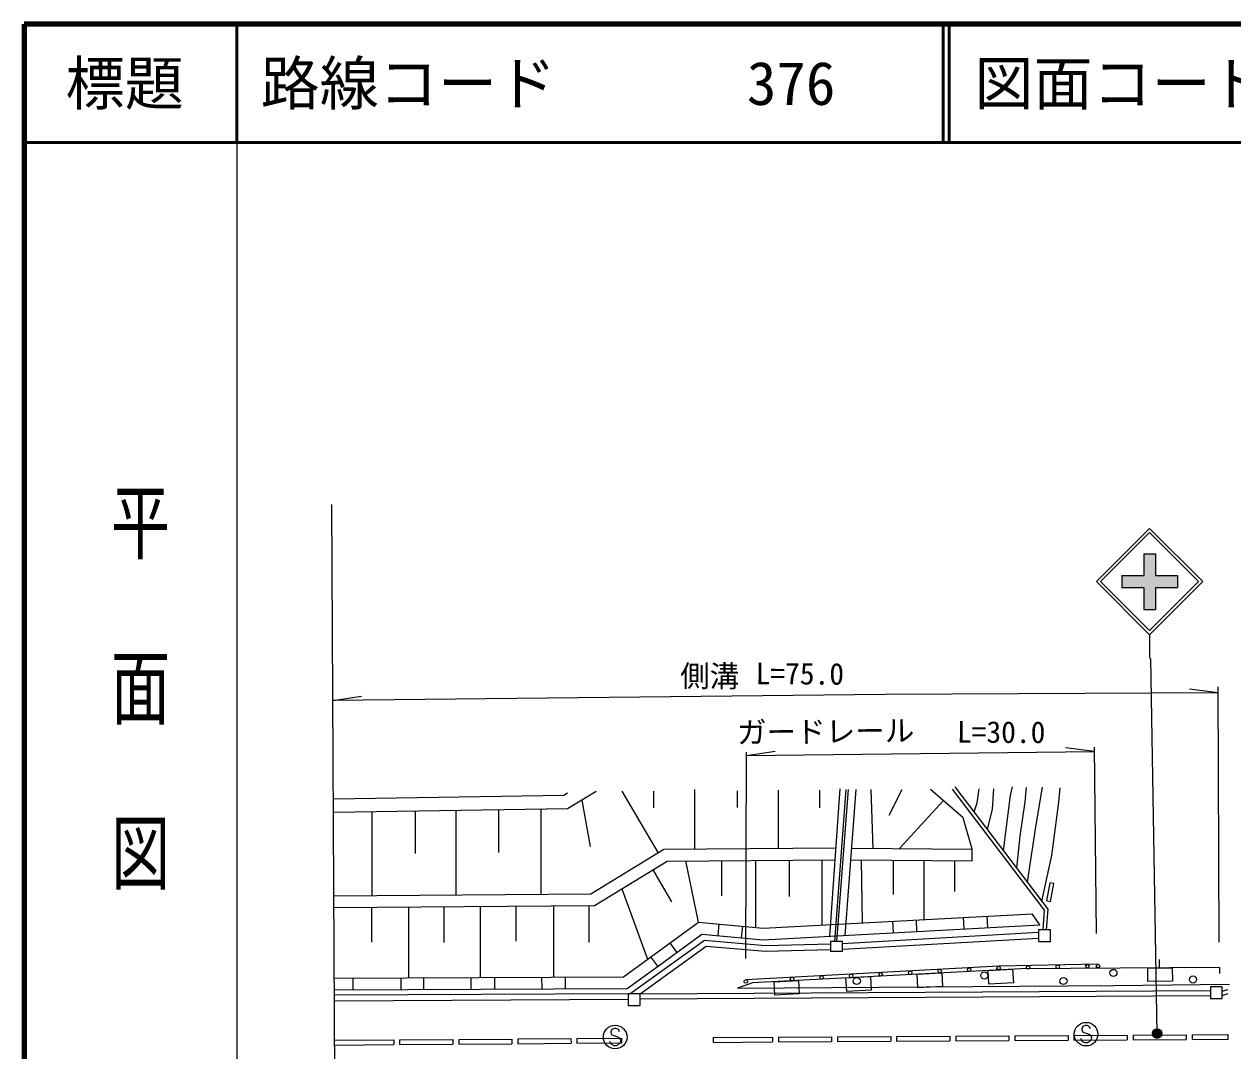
# Model space of a CAD drawing. Units: millimetres, scale not verified. Extents: x 40000 to 680000, y 20000 to 380000.
# Drawn here: x 40000 to 142250, y 293142 to 380000 of the extents above; entities that cross this region are included whole.
import ezdxf
from ezdxf.enums import TextEntityAlignment as Align

# ---------------------------------------------------------------- set-up
doc = ezdxf.new("R2010")
doc.units = ezdxf.units.MM
doc.header["$LTSCALE"] = 1000
for name, color, linetype, lineweight in [('M-BGD', 7, 'Continuous', 25), ('M-BMK-OTRS', 5, 'Continuous', 25), ('M-STR-HTXT', 7, 'Continuous', 13), ('M-STR-STRC', 7, 'Continuous', 25), ('M-TTL', 2, 'Continuous', 140), ('M-TTL-BAND', 7, 'Continuous', 25), ('M-TTL-LINE', 7, 'Continuous', 50)]:
    doc.layers.add(name, color=color, linetype=linetype, lineweight=lineweight)
doc.layers.add('M-TTL-TXT', color=7, linetype='Continuous')
doc.styles.add('@ＭＳ ゴシック', font='')
doc.styles.add('ＭＳ ゴシック', font='')
doc.styles.get('@ＭＳ ゴシック').set_extended_font_data('@MS Gothic')
doc.styles.get('ＭＳ ゴシック').set_extended_font_data('MS Gothic')

msp = doc.modelspace()

# ---------------------------------------------------------------- hatches: boundary and pattern name
at = {"layer": 'M-STR-STRC'}
for points in [[(132852, 333344), (134713, 333343), (134713, 335203), (135713, 335203), (135713, 333343), (137572, 333343), (137572, 332343), (135713, 332343), (135712, 330483), (134712, 330483), (134713, 332343), (132852, 332344)], [(135503, 294385, -0.41421), (135625, 294937, -0.41421), (136177, 294814, -1)]]:
    msp.add_hatch(color=256, dxfattribs=at).paths.add_polyline_path(points)

# ---------------------------------------------------------------- linework, layer by layer
at = {"layer": 'M-BGD'}
for p, q in [((93641, 309917), (90587, 315115)), ((93241, 315104), (93241, 313694)), ((96725, 310221), (96725, 315243)), ((100315, 315137), (100315, 313728)), ((103799, 315207), (103799, 310274)), ((107270, 315185), (107270, 313706)), ((109007, 315294), (108130, 302840)), ((108572, 302385), (109548, 315252)), ((108758, 302385), (109733, 315238)), ((109449, 302912), (110375, 315265)), ((111634, 315257), (111796, 310271)), ((114255, 315225), (113138, 313060)), ((87178, 314354), (87878, 310439)), ((117764, 314307), (114045, 310257)), ((69406, 313359), (69406, 306289)), ((73070, 313417), (73070, 309836)), ((76515, 313472), (76515, 306346)), ((80118, 313530), (80118, 309920)), ((83708, 313587), (83708, 306404)), ((110001, 310283), (120206, 310216)), ((120200, 309230), (120206, 310216)), ((97039, 304024), (95989, 309213)), ((99004, 309235), (99004, 306246)), ((101877, 309257), (101877, 303579)), ((104715, 309278), (104715, 306189)), ((107472, 309298), (107472, 303786)), ((109927, 309298), (120200, 309230)), ((110815, 309292), (110889, 303971)), ((113514, 309274), (113514, 306380)), ((116104, 309257), (116104, 304252)), ((118711, 309240), (118711, 306627)), ((93178, 308458), (94752, 305745)), ((90563, 306860), (92733, 300884)), ((126525, 305822), (126801, 307357)), ((127107, 307302), (126801, 307357)), ((126832, 305767), (127107, 307302)), ((126525, 305822), (126832, 305767)), ((69383, 305286), (69383, 302332)), ((72502, 305311), (72502, 299318)), ((75506, 305335), (75506, 302316)), ((78576, 305359), (78576, 299346)), ((81594, 305384), (81594, 302418)), ((84766, 305409), (84766, 299375)), ((87774, 305433), (87774, 302316)), ((125932, 303801), (125273, 304746)), ((98707, 302887), (98797, 303862)), ((113531, 303132), (113478, 304110)), ((115528, 303239), (115475, 304218)), ((119522, 303455), (119469, 304433)), ((121519, 303563), (121466, 304541)), ((100698, 302703), (100788, 303679)), ((109224, 302236), (125814, 303189)), ((109224, 301735), (125814, 302688)), ((95213, 301480), (94636, 302272)), ((108224, 302385), (108224, 301585)), ((109224, 302385), (108224, 302385)), ((109224, 301585), (109224, 302385)), ((93597, 300301), (93019, 301093)), ((108224, 301585), (109224, 301585)), ((136011, 300880), (136011, 300170)), ((141114, 300205), (141114, 299673)), ((67803, 299297), (67808, 298317)), ((71868, 299315), (71873, 298335)), ((73808, 298344), (73803, 299324)), ((77808, 298363), (77803, 299343)), ((79808, 298372), (79803, 299352)), ((83808, 298390), (83803, 299370)), ((85808, 298399), (85803, 299379)), ((91106, 297974), (66241, 297848)), ((92106, 297974), (140353, 298255)), ((92106, 297531), (140353, 297813)), ((141353, 298177), (141852, 298331)), ((141353, 297837), (141852, 297991)), ((91106, 297474), (66243, 297348)), ((133807, 294476), (138306, 294503)), ((138306, 294503), (138309, 294103)), ((138806, 294506), (141842, 294524)), ((138806, 294506), (138809, 294106)), ((141844, 294124), (141842, 294524)), ((66260, 294032), (71259, 294068)), ((66262, 293632), (71262, 293668)), ((71259, 294068), (71262, 293668)), ((71759, 294072), (76259, 294105)), ((71759, 294072), (71762, 293672)), ((71762, 293672), (76262, 293705)), ((76259, 294105), (76262, 293705)), ((76759, 294109), (81259, 294142)), ((76759, 294109), (76762, 293709)), ((76762, 293709), (81262, 293742)), ((81259, 294142), (81262, 293742)), ((81759, 294145), (86259, 294178)), ((81759, 294145), (81762, 293745)), ((81762, 293745), (86262, 293778)), ((86259, 294178), (86262, 293778)), ((86759, 294182), (90533, 294210)), ((86759, 294182), (86762, 293782)), ((86762, 293782), (90536, 293810)), ((90533, 294210), (90536, 293810)), ((98307, 294261), (103307, 294292)), ((98310, 293861), (98307, 294261)), ((98310, 293861), (103309, 293892)), ((103307, 294292), (103309, 293892)), ((103807, 294295), (108307, 294322)), ((103807, 294295), (103809, 293895)), ((103809, 293895), (108309, 293922)), ((108307, 294322), (108309, 293922)), ((108807, 294325), (113307, 294352)), ((108807, 294325), (108809, 293925)), ((108809, 293925), (113309, 293952)), ((113307, 294352), (113309, 293952)), ((113807, 294355), (118307, 294382)), ((113807, 294355), (113809, 293955)), ((113809, 293955), (118309, 293982)), ((118307, 294382), (118309, 293982)), ((118807, 294385), (123307, 294412)), ((118807, 294385), (118809, 293985)), ((118809, 293985), (123309, 294012)), ((123307, 294412), (123309, 294012)), ((123807, 294415), (128307, 294443)), ((123807, 294415), (123809, 294015)), ((123809, 294015), (128309, 294043)), ((128307, 294443), (128309, 294043)), ((128807, 294446), (133307, 294473)), ((128807, 294446), (128809, 294046)), ((128809, 294046), (133309, 294073)), ((133307, 294473), (133309, 294073)), ((133807, 294476), (133809, 294076)), ((133809, 294076), (138309, 294103)), ((138809, 294106), (141844, 294124))]:
    msp.add_line(p, q, dxfattribs=at)
for points in [[(88386, 315084), (85970, 313624), (66163, 313307)], [(120206, 310216), (119448, 312849), (116665, 315257)], [(126194, 303393), (126319, 305044), (118534, 315290)], [(126484, 303393), (126616, 305132), (118764, 315465)], [(120356, 313371), (120616, 314122), (120799, 315320)], [(121500, 311865), (121923, 313582), (122031, 315309)], [(122846, 310093), (123452, 314753), (123600, 315463)], [(123969, 308616), (124268, 311303), (124671, 314200), (124791, 315407)], [(124888, 307406), (125587, 312083), (126142, 315447)], [(126105, 305804), (126942, 309673), (127533, 314179), (127643, 315402)], [(85975, 314928), (85651, 314732), (66157, 314420)], [(66198, 306263), (87949, 306438), (94107, 310201), (108656, 310310)], [(66203, 305260), (88235, 305437), (94392, 309201), (108585, 309307)], [(66234, 299290), (90700, 299402), (97039, 304024), (102524, 303519), (125273, 304746)], [(93538, 300259), (97318, 303015), (102506, 302537), (125932, 303801)], [(91251, 297974), (97544, 302514), (102725, 302061), (108224, 302205)], [(92106, 297974), (97686, 302000), (102710, 301560), (108224, 301705)], [(66238, 298310), (91021, 298423), (93538, 300259)], [(141114, 300205), (124306, 300090), (101619, 298898), (100353, 298443), (132176, 298673), (141978, 298792)], [(130839, 300465), (122466, 300298), (101056, 299156)]]:
    msp.add_lwpolyline(points, dxfattribs=at)
for points in [[(125814, 302393), (126814, 302393), (126814, 303393), (125814, 303393)], [(115549, 299629), (117621, 299738), (117681, 298588), (115610, 298479)], [(121550, 299945), (123621, 300054), (123682, 298903), (121610, 298794)], [(135053, 300164), (137127, 300177), (137135, 299025), (135061, 299012)], [(103440, 298993), (105511, 299102), (105571, 297952), (103500, 297843)], [(109523, 299313), (111595, 299422), (111655, 298271), (109584, 298162)], [(91106, 296974), (92106, 296974), (92106, 297974), (91106, 297974)], [(140353, 297558), (141353, 297558), (141353, 298558), (140353, 298558)]]:
    msp.add_lwpolyline(points, close=True, dxfattribs=at)
for centre, radius in [((109957, 299481), 150), ((112454, 299614), 150), ((114950, 299747), 150), ((117447, 299880), 150), ((119943, 300013), 150), ((121228, 299515), 300), ((122440, 300146), 150), ((124939, 300197), 150), ((127439, 300247), 150), ((129938, 300297), 150), ((130842, 300315), 150), ((132147, 299733), 300), ((101056, 299006), 150), ((104964, 299214), 150), ((107461, 299348), 150), ((110438, 299045), 300), ((127924, 299046), 300), ((138881, 299176), 300)]:
    msp.add_circle(centre, radius, dxfattribs=at)
at = {"layer": 'M-BMK-OTRS'}
msp.add_line((66539, 238774), (66031, 339363), dxfattribs=at)
at = {"layer": 'M-STR-HTXT'}
for p, q in [((135840, 294599), (135305, 326346)), ((66115, 322772), (68540, 323156)), ((141010, 323416), (138577, 323746)), ((141084, 302325), (141008, 323939)), ((101050, 300954), (101101, 318411)), ((101100, 318117), (103525, 318501)), ((101100, 318117), (130539, 318461)), ((130539, 318461), (128104, 318774)), ((130718, 303070), (130534, 318837))]:
    msp.add_line(p, q, dxfattribs=at)
msp.add_lwpolyline([(141010, 323416), (112840, 323287), (66115, 322772)], dxfattribs=at)
at = {"layer": 'M-STR-STRC'}
for p, q in [((130712, 332844), (135212, 337344)), ((131065, 332844), (135212, 336990)), ((139712, 332843), (135212, 337344)), ((139359, 332843), (135212, 336990)), ((134713, 335203), (134713, 333343)), ((134713, 335203), (135713, 335203)), ((135713, 335203), (135713, 333343)), ((132852, 333344), (134713, 333343)), ((132852, 333344), (132852, 332344)), ((135713, 333343), (137572, 333343)), ((137572, 333343), (137572, 332343)), ((130712, 332844), (135212, 328343)), ((131065, 332844), (135212, 328696)), ((132852, 332344), (134713, 332343)), ((134713, 332343), (134712, 330483)), ((135212, 328343), (139712, 332843)), ((135212, 328696), (139359, 332843)), ((135713, 332343), (135712, 330483)), ((135713, 332343), (137572, 332343)), ((134712, 330483), (135712, 330483)), ((135212, 328343), (135212, 326343)), ((89727, 294943), (89636, 294761)), ((89636, 294761), (89636, 294670)), ((89636, 294670), (89727, 294489)), ((89908, 295034), (89727, 294943)), ((89727, 294489), (90272, 294307)), ((90090, 295034), (89908, 295034)), ((90272, 294943), (90090, 295034)), ((90363, 294761), (90272, 294943)), ((129563, 295187), (129472, 295006)), ((129472, 295006), (129472, 294915)), ((129472, 294915), (129563, 294733)), ((129744, 295278), (129563, 295187)), ((129563, 294733), (130108, 294551)), ((129926, 295278), (129744, 295278)), ((130108, 295187), (129926, 295278)), ((130199, 295006), (130108, 295187)), ((130108, 294551), (130199, 294460)), ((89636, 293761), (89545, 293943)), ((89727, 293670), (89636, 293761)), ((89908, 293579), (89727, 293670)), ((90090, 293579), (89908, 293579)), ((90272, 293670), (90090, 293579)), ((90272, 294307), (90363, 294216)), ((90363, 293761), (90272, 293670)), ((90363, 294216), (90454, 294034)), ((90454, 293943), (90363, 293761)), ((90454, 294034), (90454, 293943)), ((129472, 294006), (129381, 294187)), ((129563, 293915), (129472, 294006)), ((129744, 293824), (129563, 293915)), ((129926, 293824), (129744, 293824)), ((130108, 293915), (129926, 293824)), ((130199, 294006), (130108, 293915)), ((130199, 294460), (130290, 294278)), ((130290, 294187), (130199, 294006)), ((130290, 294278), (130290, 294187))]:
    msp.add_line(p, q, dxfattribs=at)
for centre, radius in [((129835, 294551), 1000), ((89999, 294307), 1000), ((135840, 294599), 400)]:
    msp.add_circle(centre, radius, dxfattribs=at)
at = {"layer": 'M-TTL'}
for p, q in [((40000, 380000), (40000, 20000)), ((680000, 380000), (40000, 380000))]:
    msp.add_line(p, q, dxfattribs=at)
at = {"layer": 'M-TTL-BAND'}
msp.add_line((58000, 370000), (58000, 20000), dxfattribs=at)
at = {"layer": 'M-TTL-LINE'}
for p, q in [((58000, 380000), (58000, 370000)), ((117750, 380000), (117750, 370000)), ((118250, 380000), (118250, 370000)), ((40000, 370000), (680000, 370000))]:
    msp.add_line(p, q, dxfattribs=at)

# ---------------------------------------------------------------- texts
at = {"layer": 'M-STR-HTXT', "style": 'ＭＳ ゴシック'}
for s, rotation, p in [('側溝', 359.731, (95484, 323395)), ('L=75.0', 359.61, (101869, 323615)), ('ガードレール', 0.659, (100322, 318610)), ('L=30.0', 359.7, (118903, 318665))]:
    msp.add_text(s, height=1833, rotation=rotation, dxfattribs=at).set_placement(p, align=Align.BOTTOM_LEFT)
at = {"layer": 'M-TTL-BAND', "style": '@ＭＳ ゴシック', "width": 1.4}
msp.add_text('平  面  図', height=3666, rotation=270, dxfattribs=at).set_placement((49777, 306475), align=Align.MIDDLE_RIGHT)
at = {"layer": 'M-TTL-TXT', "style": 'ＭＳ ゴシック'}
msp.add_text('標題', height=3666, dxfattribs=at).set_placement((48500, 375000), align=Align.MIDDLE_CENTER)
for s, p in [('路線コード', (60000, 375000)), ('376', (101142, 375000)), ('図面コード', (120380, 375000))]:
    msp.add_text(s, height=3666, dxfattribs=at).set_placement(p, align=Align.MIDDLE_LEFT)

doc.saveas('drawing.dxf')
